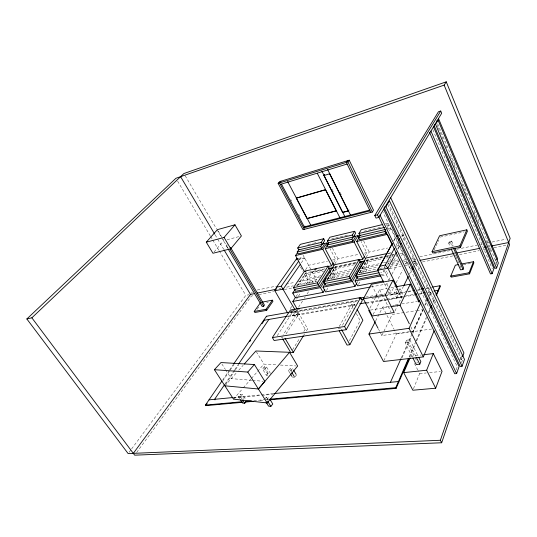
<?xml version="1.0" encoding="UTF-8"?>
<svg xmlns="http://www.w3.org/2000/svg" width="537" height="537" viewBox="0 0 537 537"><rect width="100%" height="100%" fill="white"/><g stroke="black" fill="none" stroke-linecap="round" stroke-linejoin="round"><path stroke-width="0.4" stroke-dasharray="2.69 2.01" d="M461.558 362.629L462.639 359.575L388.963 204.362M496.208 264.721L496.718 263.278L437.675 123.812M460.33 359.83L461.545 359.696L462.337 357.454M495.745 263.452L496.503 261.324M456.155 369.865L457.269 366.751L383.116 212.498M459.726 359.897L461.33 355.413M495.154 260.922L495.664 259.505M413.463 388.714L419.625 373.631L418.155 370.738M416.766 363.281L417.309 361.992M409.751 356.897L415.41 343.861M416.739 340.794L426.378 318.548M428.707 313.185L430.372 309.346M433.366 302.445L435.024 298.612M409.08 357.004L415.745 341.673M416.074 340.908L426.398 317.145M428.398 312.547L430.063 308.715M433.064 301.814L434.393 298.747M378.363 328.892L381.841 335.551L413.007 331.195L422.612 309.641L416.853 310.547M401.314 357.904L412.181 333.497M412.523 332.732L422.713 309.856M424.747 305.278L426.445 301.465M429.506 294.605L430.862 291.551L428.137 292.021M415.732 356.159L408.731 342.317L409.865 339.78L406.294 340.25L405.16 342.787L412.537 357.306M401.991 357.796L411.49 336.43M412.846 333.376L423.015 310.487M425.391 305.144L426.747 302.096M429.459 295.988L431.157 292.175M452.671 246.235L451.006 242.502L451.644 241.073L449.194 241.596L448.549 243.019L450.221 246.745M383.841 360.757L396.434 333.92L394.527 330.195M434.131 249.947L438.769 240.12M394.97 310.99L401.562 297.491L399.327 292.98M381.841 335.551L392.191 314.434L416.034 310.675M397.863 289.342L395.615 289.745L394.118 292.719L396.628 297.753L401.132 296.981L402.602 293.987L400.112 288.94L398.615 289.208M403.502 286.255L400.159 293.014L390.003 294.8L387.761 290.329M409.449 274.226L411.308 270.467M414.651 263.701L416.141 260.7M396.628 297.753L398.112 294.766L395.615 289.745M399.367 290.43L400.112 288.94M413.349 262.345L414.027 260.989L416.356 265.896M409.342 262.539L408.321 264.573L410.671 269.467M390.003 294.8L394.574 285.832M396.098 282.845L402.569 270.138M405.616 264.157L407.14 261.17L403.871 261.834M375.652 320.938L382.727 307.097L389.338 306.003M373.074 314.501L380.001 301.183L386.392 300.089M371.168 286.879L386.841 283.966L388.392 280.999M388.781 280.26L391.621 274.843M391.889 274.333L399.629 259.559M401.589 255.813L403.146 252.846L399.87 253.538M369.886 308.171L375.363 297.854M375.759 297.115L379.672 289.745L386.915 288.429M381.599 275.79L386.418 274.857L387.962 271.957M389.506 269.064L397.219 254.592M397.789 248.752L399.575 245.422L396.38 246.121M398.071 249.134L400.038 245.469M402.784 240.348L404.75 236.683M380.887 274.642L384.969 273.843L387.311 269.48M349.359 340.773L360.132 320.656L356.246 313.333M385.13 269.634L383.962 271.809L380.686 272.454M387.486 265.278L393.359 254.39L392.386 252.397M396.091 245.261L398.085 241.596M384.13 267.607L384.915 266.157M393.796 240.623L396.219 236.233M393.735 241.073L395.742 237.435M342.478 325.274L354.333 304.076L355.111 305.546M339.256 326.442L351.587 304.553L354.333 304.076M389.479 230.735L391.131 227.836L406.811 260.479M358.454 284.429L360.085 281.569M365.798 271.561L369.06 265.842L380.324 263.526M361.3 273.38L367.905 261.928L382.317 258.908M357.065 282.784L357.89 281.354M362.811 272.789L366.496 266.372L364.059 261.566M387.419 227.326L388.533 225.392L387.56 223.365L385.17 223.942M359.454 272.85L366.919 259.982L383.747 256.424M359.609 273.118L366.617 261.022L383.525 257.471M386.439 225.292L387.56 223.365M366.153 257.283L369.214 252.041L387.593 248.034M365.133 255.216L366.677 252.598L361.099 241.522M303.747 335.276L304.613 333.846M306.352 331L307.654 328.866L298.995 313.635L296.518 314.064L283.019 335.101M292.544 349.862L299.955 337.78M303.882 331.383L305.191 329.248L307.654 328.866M326.415 290.524L328.584 287.02M333.779 278.602L337.679 272.293L352.091 269.332M331.363 279.086L335.276 272.783L332.812 268.138M329.765 279.072L336.337 268.534L354.816 264.667M327.342 280.193L335.216 267.634L356.044 263.251M334.786 263.996L338.035 258.847L359.313 254.202M333.611 262.58L335.652 259.364L330.02 248.651M285.986 334.014L298.995 313.635M290.295 311.064L292.887 315.581L296.592 314.944L298.384 312.151L297.283 310.211M292.887 315.581L294.685 312.796L298.384 312.151M296.786 309.936L295.894 311.319L290.577 312.252M298.565 307.177L302.593 300.942M304.358 298.203L305.264 296.8M307.036 294.061L309.272 290.598M315.058 281.63L316.394 279.562L303.076 255.122M312.024 282.663L312.856 281.388L313.662 282.858M277.253 335.672L292.081 312.863L357.313 301.472M308.419 283.388L309.252 282.113L312.856 281.388M290.248 308.668L292.054 305.915M296.565 299.055L297.921 296.995M298.371 296.31L300.633 292.873M306.499 283.945L308.305 281.2L318.032 279.233M295.994 296.646L298.257 293.222M303.969 284.57L312.272 272.004L324.556 269.413M299.653 285.107L306.56 274.763L323.576 271.205M296.786 286.026L305.566 272.944L325.013 268.836M297.78 285.509L305.58 273.863L323.999 269.99M305.613 269.695L308.6 265.265L327.456 261.15M225.741 384.022L235.092 370.241M235.562 369.557L238.831 364.73M224.916 384.156L234.28 370.389M234.743 369.698L238.488 364.187M222.68 381.035L229.796 370.658M230.272 369.966L234.065 364.435M222.801 379.8L228.977 370.805M229.453 370.114L233.253 364.583M301.317 262.855L304.654 258.022L300.982 257.854L297.975 258.539M299.572 259.881L300.982 257.854M257.142 309.265L259.431 306.043M136.653 452.476L251.457 296.055L254.739 295.397M251.376 293.242L252.262 292.047M129.142 452.228L131.142 449.536M131.646 448.865L245.818 295.377L248.94 294.753M295.142 376.712L296.511 375.041M266.735 399.776L268.688 397.407L266.365 397.165L264.399 399.521M290.027 373.202L288.47 370.604L290.792 370.758L292.638 368.53L293.417 369.832M288.47 370.604L290.316 368.382L292.638 368.53M227.728 248.188L226.023 245.308L226.923 244.248M266.332 375.182L268.158 373.04L270.333 373.195L266.486 366.912L264.311 366.778L262.465 368.912L266.332 375.182L268.5 375.343L264.64 369.053L262.465 368.912M214.041 252.001L223.822 240.583L222.211 237.851M239.703 398.595L238.475 396.695L240.422 394.433L242.583 394.655L245.436 399.112M264.64 369.053L266.486 366.912M238.475 396.695L240.623 396.93L242.583 394.655M233.521 399.145L242.751 388.506M243.295 387.875L250.893 379.115M251.437 378.491L263.915 364.099L277.092 364.851M224.869 385.814L236.502 372.752M238.717 370.268L243.147 365.288M227.017 239.737L239.005 236.575M226.023 245.308L227.5 244.926M307.802 244.637L312.628 243.483M313.433 243.295L318.26 242.14M331.745 238.931L334.934 238.166M335.732 237.978L349.285 234.75M363.878 231.272L371.832 229.373M372.624 229.185L377.397 228.044M378.196 227.856L380.579 227.292M386.942 225.775L388.533 225.392M387.929 228.594L391.131 227.836M297.35 259.673L304.654 258.022M401.454 236.146L403.905 235.589M332.369 260.083L335.652 259.364M364.22 253.135L366.677 252.598M440.199 237.092L464.203 231.87M388.379 253.249L390.788 252.739M387.942 253.793L390.359 253.283M356.239 262.237L335.343 266.654L326.986 279.978L335.35 266.647L336.337 268.534M386.949 255.753L393.359 254.39M448.549 243.019L451.006 242.502M334.376 267.345L355.662 262.855M365.489 260.787L384.317 256.814M385.136 256.646L388.412 255.954M391.681 255.263L394.138 254.746M386.747 256.793L388.358 256.451M386.318 258.069L387.922 257.733M388.721 257.572L392.722 256.733M320.871 275.743L308.063 278.374L305.58 273.863M331.275 273.608L335.276 272.783M361.696 267.359L366.496 266.372M383.539 262.868L385.949 262.371M386.754 262.204L389.976 261.546M390.775 261.378L398.823 259.727M257.25 290.014L276.132 286.154M285.986 284.14L295.021 282.294M298.303 281.623L319.656 277.267M328.684 275.421L350.856 270.89M361.529 268.708L379.592 265.023M387.808 263.345L389.446 263.009M392.735 262.338L398.481 261.163M402.582 260.324L406.69 259.485M411.617 258.478L414.9 257.807M419.827 256.8L450.207 250.598M456.779 249.255L477.306 245.06M480.588 244.389L482.233 244.053M487.16 243.053L488.804 242.717M492.087 242.046L506.042 239.193M327.839 277.24L349.916 272.769M359.723 270.782L377.712 267.137M391.607 264.318L399.783 262.66M412.825 260.015L416.887 259.196M279.28 288.651L280.925 288.322M286.677 287.161L293.262 285.838M296.552 285.174L317.105 281.039M326.973 279.059L349.178 274.595M359.045 272.608L378.786 268.641M379.605 268.473L385.365 267.312M390.298 266.325L400.166 264.338M405.099 263.345L408.388 262.687M413.322 261.694L415.792 261.197M258.854 294.578L273.648 291.631M284.335 289.497L292.558 287.859M389.56 268.534L401.072 266.238M405.18 265.419L408.469 264.768M414.222 263.62L417.511 262.962M422.444 261.982L452.859 255.921M453.678 255.753L456.148 255.263M459.437 254.612L479.165 250.678M483.273 249.859L484.918 249.53M489.032 248.712L490.67 248.383M493.959 247.732L507.116 245.107M463.216 264.808L471.432 263.251M266.728 302.425L268.292 302.13M390.936 287.698L395.762 286.818M365.61 297.089L384.552 293.732M387.848 293.148L391.144 292.564L388.634 287.55M291.034 310.936L293.262 310.54M394.118 292.719L398.629 291.92L401.132 296.981M290.316 312.051L357.776 300.196M386.573 295.135L407.14 291.517M407.966 291.369L412.074 290.651M417.833 289.638L420.303 289.201M426.063 288.188L429.352 287.61M290.618 312.581L357.253 300.908M372.06 298.317L373.705 298.028M374.531 297.887L377.82 297.31M378.639 297.162L381.109 296.733M381.935 296.585L384.398 296.156M385.224 296.008L404.965 292.551M408.254 291.974L412.369 291.255M417.303 290.389L420.592 289.812M426.351 288.805L432.11 287.798M398.112 294.766L402.602 293.987M287.617 316.206L355.4 304.539M366.147 302.693L386.244 299.23M386.808 299.136L402.77 296.39M405.818 295.86L413.51 294.538M419.296 293.544L422.599 292.974M287.926 316.743L355.145 305.211M366.442 303.277L386.539 299.827M387.11 299.727L403.065 296.995M403.636 296.894L414.383 295.048M419.343 294.202L422.894 293.591M427.855 292.739L431.741 292.074M389.587 299.545L401.562 297.491M392.648 305.459L394.306 305.184M395.131 305.043L398.434 304.499M401.743 303.949L417.457 301.351M370.362 310.111L390.151 306.855M282.932 337.014L281.663 337.209L282.496 338.612M338.021 328.631L340.841 328.201M396.434 333.92L409.583 332.088M410.402 331.973L432.594 328.879M405.16 342.787L408.731 342.317M410.778 356.246L421.236 355.017M419.625 373.631L426.271 372.96M429.593 372.618L440.387 371.517M233.226 397.508L260.754 394.849M261.284 394.796L273.273 393.634M233.588 398.078L261.123 395.433M261.955 395.353L272.803 394.312M253.84 400.662L265.526 399.595M266.365 399.521L268.869 399.293M260.056 400.723L264.231 400.34M401.669 234.998L403.992 235.132M280.381 365.046L296.021 365.945M292.356 377.102L294.685 377.276M251.752 380.317L231.272 378.619L225.896 370.235M252.571 380.384L263.217 381.263M221.862 363.945L225.446 369.537M240.422 394.433L243.583 399.36M240.623 396.93L241.851 398.843M266.365 397.165L268.01 399.79M264.311 366.778L268.158 373.04M256.303 351.675L263.915 364.099M290.316 368.382L291.866 370.98M177.633 181.17L210.222 235.763M210.652 236.481L212.37 239.354M212.793 240.073L218.801 250.128M219.23 250.846L245.818 295.377M290.792 370.758L291.571 372.06M215.115 234.837L217.25 238.428M217.673 239.146L223.64 249.202M218.183 231.024L221.808 237.166M185.158 175.706L216.599 228.963M217.029 229.682L221.278 236.877M221.7 237.596L228.071 248.389M291.269 311.44L292.081 312.863M296.518 314.064L305.191 329.248M294.001 310.413L296.592 314.944M292.853 309.574L294.685 312.796M305.56 272.944L306.56 274.763M309.252 282.113L310.057 283.576M300.465 266.97L302.814 271.239M304.385 274.085L308.305 281.2M290.772 199.583L291.557 201.053M298.619 214.276L299.794 216.478M351.587 304.553L353.917 308.943M335.216 267.634L337.679 272.293M332.41 248.107L338.035 258.847M371.738 285.006L377.001 295.303M377.377 296.035L380.001 301.183M382.727 307.097L394.151 329.45M414.463 363.495L417.786 370.013M366.617 261.022L369.06 265.842M406.294 340.25L414.739 356.917M415.108 357.642L416.94 361.267M379.672 289.745L391.057 312.192M332.101 189.386L333.215 191.595M366.925 259.982L367.905 261.928M384.391 283.623L387.385 289.584M409.865 339.78L418.289 356.501M386.841 283.966L388.271 286.832M340.143 192.494L341.27 194.743M363.643 240.938L369.214 252.041M386.418 274.857L388.949 279.938M382.948 269.775L384.969 273.843M410.785 326.744L413.007 331.195M387.258 227.601L388.238 229.635M387.828 204.651L461.545 359.696M449.194 241.596L451.194 246.06M453.859 252.021L459.531 264.681M459.86 265.426L460.86 267.661M451.644 241.073L453.637 245.55M432.795 129.592L492.335 268.802M436.99 124.899L437.97 127.209M438.299 127.981L444.173 141.835M445.804 145.681L446.784 147.99M450.375 156.462L455.598 168.772M461.8 183.399L467.022 195.716M473.876 211.88L478.776 223.426M485.958 240.361L490.852 251.907"/><path stroke-width="0.81" d="M441.662 442.763L509.579 244.617L444.153 85.108L446.254 81.825L510.15 238.354L440.374 440.273L441.662 442.763L134.673 455.175L31.858 317.817L26.85 318.965L128.135 453.577L440.374 440.273M384.344 207.933L460.209 366.449L462.068 366.254L464.492 359.374L389.446 200.831L385.915 206.685L383.982 207.181M434.171 125.665L494.933 268.325L496.571 268.03L498.349 262.969L438.058 120.187L436.93 120.55M378.746 216.948L454.765 373.752L456.611 373.571L459.101 366.563L383.559 208.98M462.605 356.702L463.934 352.963L390.58 197.428M429.553 132.303L490.496 273.93L492.127 273.642L493.953 268.507L433.487 126.759M497.007 259.908L497.51 258.492L438.494 118.496M410.134 357.736L403.696 372.618L412.846 390.224L435.682 388.217L442.052 371.349L433.299 353.594L423.646 354.729M458.652 264.553L455.363 265.184L450.738 276.105L451.214 277.146L469.553 273.823L469.076 272.756L473.433 261.727L461.934 263.929M469.553 273.823L473.896 262.781L473.433 261.727M435.682 388.217L426.633 370.228L433.299 353.594M451.228 248.987L460.592 269.869L463.028 269.413L463.626 267.95L454.973 248.537M412.906 358.031L416.229 364.569L419.786 364.173L420.854 361.589L418.659 357.226M375.282 321.663L368.953 334.048L383.492 361.502L423.344 356.877L434.111 330.832M460.518 247.262L467.405 231.172L466.821 229.816L439.602 235.77L432.077 251.631L432.701 252.974L460.518 247.262L459.907 245.886L466.821 229.816M270.071 399.81L396.111 388.372L409.087 358.434M431.036 307.815L431.701 306.278M436.353 295.545L440.34 286.355L440.045 285.731L432.641 287.033M396.111 388.372L395.749 387.694L408.415 358.535M430.399 307.943L431.399 305.647M436.057 294.914L440.045 285.731M390.446 382.304L400.971 358.662M426.787 300.707L427.808 298.418M423.344 356.877L409.04 328.315L420.572 302.908M297.975 258.539L296.471 258.874L276.589 287.154L274.85 290.759L287.543 312.782L289.06 312.521M409.301 323.771L400.045 305.224L410.248 284.187L395.762 286.818M403.878 285.503L408.335 276.481M412.054 268.963L413.168 266.708M392.178 243.55L377.652 270.212L383.64 282.133M385.371 294.954L394.232 312.494L372.302 315.978L363.368 298.827L385.371 294.954L392.997 280.2L398.957 292.229M339.203 330.779L347.05 345.083L349.856 344.7L362.871 320.227L357.051 309.218M396.501 252.061L387.862 268.171L377.652 270.212L392.124 243.986M400.427 244.738L401.213 243.274M379.666 266.211L385.331 265.063L394.494 248.195M398.481 240.865L399.676 238.663M346.284 329.684L362.267 300.606L360.656 297.532L290.45 310.01L272.366 337.585L274.112 340.512L346.284 329.684L344.566 326.523L360.656 297.532M363.368 298.827L371.362 284.274L392.997 280.2M360.152 235.112L358.562 237.683L359.562 239.67L385.996 233.548L386.741 232.246M325.154 283.684L322.972 287.174L325.55 291.927L355.017 286.355L356.655 283.496M358.562 237.683L385.002 231.507L385.754 230.205M383.183 281.026L357.635 285.859L355.078 280.938L357.548 276.669M380.068 274.803L357.998 279.112L355.944 275.159L365.939 258.035L386.781 253.592M322.972 287.174L352.453 281.448L363.643 262.278M351.198 280.442L361.24 263.318L359.266 259.458L334.363 264.768L323.751 281.576L325.818 285.395L351.198 280.442L349.137 276.515L359.266 259.458M358.018 260.163L362.824 259.143L364.368 256.525M360.253 261.391L350.164 278.481L324.784 283.482M434.413 124.718L435.547 124.356L438.058 120.187M378.753 217.445L441.669 113.294L440.729 111.045L438.42 111.797L374.772 215.505L376.048 218.116L378.753 217.445L377.484 214.827L440.729 111.045M282.912 339.317L290.806 352.702L293.323 352.359L303.311 335.987M365.388 258.599L356.702 241.442L359.085 237.582M333.974 265.285L325.207 248.698L354.131 242.033L358.125 235.615L358.864 237.092M295.028 289.618L292.732 293.041L295.337 297.639L323.099 292.39L324.838 289.591M385.506 229.447L359.931 235.461L358.931 233.481L361.3 229.675L382.787 224.513M372.342 212.028L373.497 210.168L349.211 160.194L279.569 181.647L278.139 183.345L302.975 229.655L372.342 212.028L347.929 161.932L349.211 160.194M328.664 242.529L326.986 245.053L327.993 246.973L352.896 241.214L355.299 237.361L354.306 235.401M326.986 245.053L351.889 239.24L355.662 233.226L354.675 231.272L329.953 237.213L327.442 240.959L328.443 242.872L353.272 237.032L352.279 235.065L354.675 231.272M292.732 293.041L320.515 287.651L326.221 278.589M329.738 273.018L330.611 271.621M319.428 286.644L330.06 269.849L328.067 266.11L304.566 271.125L293.437 287.617L295.511 291.316L319.428 286.644L317.347 282.851L328.067 266.11M327.563 266.647L331.564 265.795L333.202 263.224M318.381 284.751L329.06 267.976M297.25 309.218L292.826 301.432L295.538 297.33M325.207 248.698L328.57 243.644M324.657 174.646L323.945 175.572L342.606 212.464L348.271 210.987L348.922 210.014M305.936 271.252L304.331 271.594L295.504 255.545L322.797 249.255L327.02 242.939L327.765 244.369M298.975 249.524L297.209 252.007L298.23 253.867L321.717 248.43L324.261 244.644L323.261 242.744M297.209 252.007L320.71 246.523L324.697 240.61L323.704 238.717L300.364 244.328L297.733 248.013L298.74 249.859L322.173 244.348L321.166 242.449L323.704 238.717M224.446 384.848L214.619 399.306L214.988 399.864M238.958 363.502L268.909 319.428M221.848 381.183L205.429 405.093L205.799 405.643L207.148 403.676M249.725 341.606L250.672 340.223M262.063 323.623L263.486 321.549M233.723 363.891L266.459 316.246L288.671 312.339M300.364 264.238L283.214 289.087L274.85 290.759L276.3 288.698M260.646 302.418L254.229 311.433L254.86 312.487L266.661 310.346L272.971 301.244L272.36 300.183L262.204 302.116M254.229 311.433L266.037 309.278L272.36 300.183M276.589 287.154L281.227 286.214L298.626 261.23M228.151 248.913L262.17 306.506L263.64 306.231L264.439 305.097L230.521 247.463M295.504 255.545L297.713 252.437M304.922 226.077L303.606 227.876L370.006 210.9M133.31 453.356L250.497 294.437L254.612 293.611M347.62 160.684L346.331 162.422L370.758 212.43M324.066 175.438L324.663 174.659M296.27 198.187L325.509 189.803L336.263 210.913L307.097 218.606L296.27 198.187L297.001 197.254M266.05 402.153L268.534 406.1L270.87 406.375L272.803 404.005L269.923 399.387M224.869 385.814L258.398 388.989L264.855 381.398L254.404 364.536L220.962 362.549L214.397 369.691L233.521 399.145L267.164 402.965L297.673 366.039L289.557 352.299L255.88 350.983L244.254 364.046M230.735 248.765L241.402 235.944L234.964 224.788L217.378 229.661L206.289 242.194L212.961 253.269L230.735 248.765L224.07 237.441L234.964 224.788M280.965 181.217L279.535 182.916L304.365 229.299M258.398 388.989L289.557 352.299M240.516 399.864L242.563 403.039L244.718 403.294L246.174 401.589M214.397 369.691L247.785 372.067L254.404 364.536M31.858 317.817L183.882 173.552L446.254 81.825M26.85 318.965L175.914 178.297L444.153 85.108M278.139 183.345L347.929 161.932M280.341 184.419L347.13 164.047M323.945 175.572L329.752 173.726M296.384 198.039L325.617 189.648M206.289 242.194L224.07 237.441M307.204 218.458L336.37 210.759M342.713 212.31L348.372 210.833M369.845 210.081L304.331 226.882L281.522 184.218M374.772 215.505L377.484 214.827M297.733 248.013L321.166 242.449M327.442 240.959L352.279 235.065M358.931 233.481L384.519 227.406M323.831 243.691L327.02 242.939M354.131 236.555L358.125 235.615M356.702 241.442L387.412 234.36L392.419 244.697M396.219 236.233L398.555 235.703M314.742 269.373L316.347 269.037M328.651 268.554L333.558 267.513M359.756 261.996L364.67 260.962M329.604 268.809L332.812 268.138M360.052 262.405L364.059 261.566M432.077 251.631L459.907 245.886M257.075 293.115L275.991 289.309M419.9 260.371L453.617 253.585M456.906 252.927L479.93 248.295M484.864 247.302L486.509 246.973M491.449 245.98L508.714 242.509M293.437 287.617L317.347 282.851M323.751 281.576L349.137 276.515M355.944 275.159L378.035 270.755M294.471 289.463L318.394 284.744M356.964 277.139L379.055 272.783M412.121 269.185L413.571 268.903M355.078 280.938L380.793 275.944M292.826 301.432L370.349 287.026M450.738 276.105L469.076 272.756M298.075 309.07L299.72 308.775M359.025 298.257L363.965 297.384M361.065 299.612L363.536 299.183M412.899 290.504L414.544 290.215M421.129 289.06L423.592 288.624M287.087 316.3L263.647 320.334L263.956 320.858M359.803 303.781L366.147 302.693M414.913 294.296L416.813 293.974M423.176 292.873L425.076 292.551M433.923 291.027L438.058 290.316L438.353 290.94M418.283 301.21L419.934 300.942M390.976 306.721L400.045 305.224M272.366 337.585L344.566 326.523M368.953 334.048L409.04 328.315M403.696 372.618L426.633 370.228M209.027 399.85L232.951 397.534M273.783 393.587L398.427 381.532L398.783 382.21M205.429 405.093L242.153 401.73M245.496 401.428L251.336 400.891M269.702 399.213L395.749 387.694M205.799 405.643L242.529 402.314M245.033 402.085L253.377 401.327M385.331 265.063L387.862 268.171L397.266 287.167M281.227 286.214L295.075 309.883M242.67 400.112L244.718 403.294M247.785 372.067L267.164 402.965M267.56 401.099L270.87 406.375M290.416 373.853L291.967 376.45M291.96 372.712L294.296 376.618M180.593 176.673L214.693 234.119M224.07 249.92L250.497 294.437M293.799 370.483L296.129 374.39M266.459 316.246L266.761 316.763M266.037 309.278L266.661 310.346M230.058 249.255L263.64 306.231M285.019 338.236L293.323 352.359M320.515 287.651L323.099 292.39M341.626 329.637L349.856 344.7M287.617 181.499L310.795 225.225M322.797 249.255L331.564 265.795M320.71 246.523L321.717 248.43M368.718 310.386L377.981 328.147M352.453 281.448L355.017 286.355M351.889 239.24L352.896 241.214M317.28 173.283L339.928 217.754M354.131 242.033L362.824 259.143M416.47 357.615L419.786 364.173M321.838 171.035L344.835 216.498M329.637 173.86L348.271 210.987M327.53 169.296L350.486 215.048M410.248 284.187L418.974 302.156M379.934 214.961L456.611 373.571M385.002 231.507L385.996 233.548M385.915 206.685L462.068 366.254M453.678 248.483L463.028 269.413M430.909 131.008L492.127 273.642M435.547 124.356L496.571 268.03M296.471 258.874L296.545 259.854"/></g></svg>
